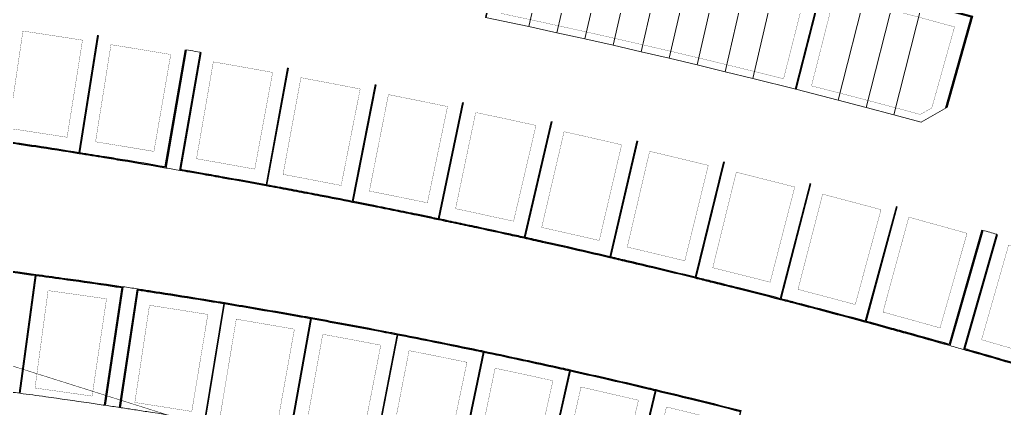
# Model space of a CAD drawing. Header units: centimetres. Extents: x -6122352 to 6876996, y -1694241 to 2592194.
# Drawn here: x 1018936 to 1224188, y -14655 to 66368 of the extents above; entities that cross this region are included whole.
import ezdxf

# ---------------------------------------------------------------- set-up
doc = ezdxf.new("R2010")
doc.units = ezdxf.units.CM
doc.header["$MEASUREMENT"] = 0
doc.linetypes.add('XR-AR-END-SETTING OUT PLAN$0$23261-XR-AR-SI-GF$0$HIDDEN', pattern=[0.375, 0.25, -0.125])
for name, color, linetype, lineweight, true_color in [('08-Compound Wall-2', 6, 'Continuous', 25, 0xff00ff), ('23585-XR-AR-DAMAC PLOT LIMITS$0$1-End units', 7, 'Continuous', 5, 0xf8991e), ('23585-XR-AR-DAMAC PLOT LIMITS$0$1-Open Space', 7, 'Continuous', 5, 0x90cf5a)]:
    doc.layers.add(name, color=color, linetype=linetype, lineweight=lineweight, true_color=true_color)
doc.layers.add('23585-XR-AR-BOUNDARY WALLS AND SETBACKS$0$setback', color=7, linetype='XR-AR-END-SETTING OUT PLAN$0$23261-XR-AR-SI-GF$0$HIDDEN')
doc.layers.add('@MI-REF LAYER', color=7, linetype='Continuous')
for name, color, linetype, lineweight in [('23585-XR-AR-DAMAC PLOT LIMITS$0$1-LV3', 231, 'Continuous', 5), ('23585-XR-AR-DAMAC PLOT LIMITS$0$1-Mid units', 41, 'Continuous', 5), ('A-ANNO-TEXT', 3, 'Continuous', 25)]:
    doc.layers.add(name, color=color, linetype=linetype, lineweight=lineweight)
doc.layers.add('23585-XR-AR-DAMAC PLOT LIMITS$0$D-Phase New', color=7, linetype='Continuous', true_color=0x000080)

# ---------------------------------------------------------------- blocks, each defined once
blk = doc.blocks.new('23585-XR-AR-BOUNDARY WALLS AND SETBACKS')
at = {"layer": '08-Compound Wall-2'}
for points in [[(497138.46, 2769851.68), (497151.38, 2769831.57), (497155.48, 2769834.2), (497164.62, 2769839.99), (497175.05, 2769823.19)], [(497151.04, 2769802.62), (497137.92, 2769822.59), (497143.8, 2769826.43), (497145.5, 2769827.54), (497150.54, 2769830.79), (497151.49, 2769831.4), (497155.59, 2769834.03), (497164.55, 2769839.72), (497174.99, 2769822.91)], [(497096.32, 2769765.04), (497082.39, 2769784.45), (497088.93, 2769789.13), (497090.19, 2769790.02), (497093.83, 2769792.59), (497095.09, 2769793.48), (497098.74, 2769796.04), (497100.01, 2769796.92), (497103.66, 2769799.47), (497104.93, 2769800.35), (497108.6, 2769802.88), (497109.87, 2769803.75), (497113.55, 2769806.27), (497114.83, 2769807.14), (497118.51, 2769809.64), (497119.79, 2769810.51), (497123.48, 2769813), (497124.77, 2769813.86), (497128.47, 2769816.34), (497129.76, 2769817.19), (497136.13, 2769821.41), (497137.75, 2769822.48), (497150.87, 2769802.51)], [(497136.6, 2769770.91), (497136.6, 2769770.91)], [(497136.6, 2769770.91), (497136.6, 2769770.91)], [(497076.04, 2769727.39), (497076.04, 2769727.39)]]:
    blk.add_lwpolyline(points, dxfattribs=at)
for points in [[(497217.33, 2769822.6), (497230.07, 2769801.32, 0.001445), (497222.32, 2769796.65, 0.001077), (497216.56, 2769793.14, 0.000348), (497214.7, 2769792), (497201.71, 2769813.13)], [(497230.26, 2769801.2, 0.001461), (497222.42, 2769796.48, 0.001077), (497216.66, 2769792.97, 0.00038), (497214.63, 2769791.72), (497201.54, 2769813.03)], [(497198.82, 2769811.35), (497211.8, 2769790.22, 0.001429), (497204.2, 2769785.49, 0.000555), (497201.26, 2769783.65), (497198.72, 2769782.05), (497198.02, 2769781.61), (497197.39, 2769781.21), (497196.54, 2769780.67), (497183.28, 2769801.63)], [(497198.99, 2769811.45), (497212.08, 2769790.15, 0.001461), (497204.31, 2769785.32, 0.000555), (497201.36, 2769783.48), (497198.82, 2769781.88), (497198.13, 2769781.44), (497197.49, 2769781.04), (497196.56, 2769780.45)], [(497183.12, 2769801.53), (497196.37, 2769780.57), (497195.78, 2769780.19, 0.001333), (497188.74, 2769775.7, 0.000986), (497183.55, 2769772.35, 0.000459), (497181.13, 2769770.79), (497167.62, 2769791.59)], [(497167.45, 2769791.48), (497180.97, 2769770.68, 0.001445), (497173.39, 2769765.73, 0.000938), (497168.49, 2769762.49, 0.000507), (497165.85, 2769760.73), (497152.09, 2769781.36)], [(497151.92, 2769781.25), (497165.68, 2769760.62, 0.001445), (497158.16, 2769755.57, 0.00089), (497153.55, 2769752.45, 0.000555), (497150.68, 2769750.49), (497136.68, 2769770.96)], [(497196.56, 2769780.45), (497195.88, 2769780.02, 0.001333), (497188.85, 2769775.53, 0.000986), (497183.65, 2769772.19, 0.000475), (497181.16, 2769770.57)], [(497136.51, 2769770.85), (497150.51, 2769750.38, 0.001445), (497143.05, 2769745.25, 0.000842), (497138.72, 2769742.24, 0.000603), (497135.63, 2769740.07), (497121.63, 2769760.55)], [(497181.16, 2769770.57, 0.001461), (497173.5, 2769765.56, 0.000938), (497168.6, 2769762.32, 0.000523), (497165.87, 2769760.51)], [(497121.47, 2769760.43), (497135.46, 2769739.96, 0.000526), (497132.77, 2769738.06, 0.000919), (497128.07, 2769734.74), (497127.23, 2769734.14, 0.000629), (497124.02, 2769731.86, 0.000652), (497120.7, 2769729.48), (497106.23, 2769749.62)], [(497165.87, 2769760.51, 0.001461), (497158.27, 2769755.41, 0.00089), (497153.66, 2769752.28, 0.000571), (497150.71, 2769750.27)], [(497106.06, 2769749.5), (497120.54, 2769729.36, 0.000241), (497119.31, 2769728.48), (497116.8, 2769726.67, 0.00071), (497113.2, 2769724.06, 0.000745), (497109.43, 2769721.31), (497108.52, 2769720.64), (497108.21, 2769720.42), (497106.5, 2769719.16), (497105.9, 2769718.71), (497091.19, 2769738.68)], [(497150.71, 2769750.27, 0.001461), (497143.17, 2769745.08, 0.000842), (497138.84, 2769742.07, 0.000619), (497135.66, 2769739.85)], [(497177.42, 2769738.74, -0.001482), (497183.82, 2769743.05, -0.001793), (497191.6, 2769748.2), (497192.7, 2769748.92)], [(497191.52, 2769718.1), (497177.62, 2769738.64, -0.001463), (497183.93, 2769742.88, -0.001793), (497191.71, 2769748.04), (497192.72, 2769748.7), (497206.33, 2769727.97)], [(497135.66, 2769739.85, 0.000542), (497132.88, 2769737.9, 0.000919), (497128.18, 2769734.58), (497127.34, 2769733.98, 0.000629), (497124.13, 2769731.69, 0.000668), (497120.73, 2769729.26)], [(497162.32, 2769728.36, -0.000849), (497168.37, 2769732.56, -0.001797), (497176.08, 2769737.84, -0.000311), (497177.42, 2769738.74)], [(497091.03, 2769738.57), (497105.74, 2769718.59, 0.001084), (497100.28, 2769714.56, 0.000361), (497098.46, 2769713.21, 0.000697), (497094.96, 2769710.59, 0.000747), (497091.22, 2769707.78), (497076.28, 2769727.57)], [(497176.68, 2769707.9), (497162.51, 2769728.25, -0.000838), (497168.48, 2769732.4, -0.001797), (497176.2, 2769737.67, -0.000292), (497177.45, 2769738.52), (497191.35, 2769717.98)], [(497120.73, 2769729.26, 0.000257), (497119.43, 2769728.32), (497116.92, 2769726.51, 0.00071), (497113.32, 2769723.9, 0.000745), (497109.55, 2769721.15), (497108.64, 2769720.48), (497108.33, 2769720.25), (497106.62, 2769719), (497105.93, 2769718.49)], [(497076.12, 2769727.45), (497091.06, 2769707.66, 0.001445), (497083.85, 2769702.18, 0.00065), (497080.62, 2769699.71), (497078.24, 2769697.88, 0.0003), (497076.75, 2769696.73), (497061.59, 2769716.36)], [(497147.32, 2769717.75, -0.001365), (497153.1, 2769721.87, -0.000463), (497155.06, 2769723.27, -0.001334), (497160.74, 2769727.26, -0.000222), (497162.32, 2769728.36)], [(497161.99, 2769697.5), (497147.52, 2769717.64, -0.001346), (497153.21, 2769721.71, -0.000463), (497155.17, 2769723.1, -0.001334), (497160.85, 2769727.1, -0.000211), (497162.35, 2769728.14), (497176.52, 2769707.79)], [(497105.93, 2769718.49, 0.0011), (497100.4, 2769714.4, 0.000361), (497098.58, 2769713.05, 0.000697), (497095.08, 2769710.43, 0.000763), (497091.26, 2769707.56)], [(497091.26, 2769707.56, 0.001461), (497083.97, 2769702.02, 0.00065), (497080.74, 2769699.55), (497078.36, 2769697.72, 0.000332), (497076.72, 2769696.45), (497061.44, 2769716.23)], [(497132.49, 2769706.93, -0.001306), (497137.96, 2769710.96, -0.001793), (497145.51, 2769716.44, -0.000428), (497147.32, 2769717.75)], [(497147.45, 2769686.9), (497132.69, 2769706.83, -0.001287), (497138.08, 2769710.8, -0.001793), (497145.63, 2769716.28, -0.000409), (497147.35, 2769717.52), (497161.83, 2769697.39)], [(497058.91, 2769714.28), (497074.07, 2769694.65, 0.001429), (497067.01, 2769689.14, 0.000603), (497064.04, 2769686.8, 0.000842), (497059.91, 2769683.53), (497044.47, 2769702.94)], [(497059.06, 2769714.4), (497074.35, 2769694.61, 0.001461), (497067.13, 2769688.98, 0.000603), (497064.17, 2769686.64, 0.000858), (497059.95, 2769683.31)], [(497117.82, 2769695.91, -0.001248), (497122.99, 2769699.83, -0.001793), (497130.46, 2769705.42, -0.000487), (497132.49, 2769706.93)], [(497133.05, 2769676.09), (497118.02, 2769695.81, -0.001228), (497123.11, 2769699.67, -0.001793), (497130.57, 2769705.26, -0.000468), (497132.53, 2769706.71), (497147.29, 2769686.78)], [(497044.32, 2769702.81), (497059.75, 2769683.4, 0.001445), (497052.68, 2769677.75, 0.000554), (497049.98, 2769675.57, 0.000891), (497045.65, 2769672.05), (497029.99, 2769691.28)], [(497103.3, 2769684.68, -0.001189), (497108.17, 2769688.48, -0.001793), (497115.56, 2769694.18, -0.000546), (497117.82, 2769695.91)], [(497118.82, 2769665.07), (497103.5, 2769684.58, -0.00117), (497108.3, 2769688.32, -0.001793), (497115.68, 2769694.02, -0.000527), (497117.86, 2769695.69), (497132.89, 2769675.96)], [(497059.95, 2769683.31, 0.001461), (497052.81, 2769677.59, 0.000554), (497050.11, 2769675.41, 0.000907), (497045.7, 2769671.83)], [(497104.66, 2769653.8), (497088.94, 2769673.24, -0.000542), (497091.14, 2769675.01, -0.000588), (497093.53, 2769676.93, -0.001793), (497100.83, 2769682.73, -0.000605), (497103.3, 2769684.68)], [(497104.81, 2769653.92), (497089.23, 2769673.21, -0.000504), (497091.27, 2769674.86, -0.000588), (497093.65, 2769676.77, -0.001793), (497100.95, 2769682.57, -0.000585), (497103.35, 2769684.46), (497118.66, 2769664.95)], [(497072.4, 2769659.65, -0.001071), (497076.69, 2769663.21, -0.001793), (497083.89, 2769669.14, -0.000663), (497086.57, 2769671.32), (497102.33, 2769651.91)], [(497088.51, 2769640.53), (497072.61, 2769659.56, -0.001052), (497076.81, 2769663.06, -0.001793), (497084.02, 2769668.98, -0.000625), (497086.54, 2769671.03), (497102.17, 2769651.78)], [(497058.4, 2769647.78, -0.001013), (497062.4, 2769651.21, -0.001793), (497069.52, 2769657.24, -0.000722), (497072.4, 2769659.65)], [(497074.78, 2769628.89), (497058.61, 2769647.69, -0.000994), (497062.53, 2769651.05, -0.001793), (497069.65, 2769657.08, -0.000703), (497072.45, 2769659.43), (497088.35, 2769640.4)]]:
    blk.add_lwpolyline(points, format="xyb", dxfattribs=at)
at = {"layer": '23585-XR-AR-BOUNDARY WALLS AND SETBACKS$0$setback', "ltscale": 40, "const_width": 0.05}
blk.add_lwpolyline([(497152.65, 2769805.45), (497141.94, 2769821.75), (497145.38, 2769824), (497147.08, 2769825.1), (497152.11, 2769828.36), (497153.05, 2769828.96), (497157.15, 2769831.59), (497163.72, 2769835.75), (497172.98, 2769820.84), (497172.36, 2769818.15), (497167.91, 2769815.32), (497162.85, 2769812.08), (497157.8, 2769808.82)], close=True, dxfattribs=at)
for points in [[(497215.62, 2769819.82), (497226.14, 2769802.23, 0.000983), (497220.86, 2769799.04, 0.000978), (497215.62, 2769795.85), (497204.89, 2769813.32, -0.001008), (497210.36, 2769816.65, -0.000966)], [(497197.22, 2769808.6), (497207.96, 2769791.13, 0.000983), (497202.72, 2769787.87, 0.000555), (497199.77, 2769786.02), (497197.49, 2769784.59), (497186.54, 2769801.92), (497188.58, 2769803.2, -0.000638), (497192.01, 2769805.35, -0.000965)], [(497181.47, 2769798.71), (497192.43, 2769781.38, 0.000983), (497187.23, 2769778.06, 0.000983), (497182.04, 2769774.72), (497170.87, 2769791.91, -0.000004), (497170.89, 2769791.92, -0.001011), (497176.29, 2769795.4, -0.000966)], [(497165.84, 2769788.64), (497177.01, 2769771.45, 0.000983), (497171.85, 2769768.07, 0.000938), (497166.94, 2769764.82, 0.000045), (497166.71, 2769764.66), (497155.34, 2769781.72), (497155.61, 2769781.91, -0.00096), (497160.7, 2769785.27, -0.000966)], [(497150.34, 2769778.39), (497161.71, 2769761.34, 0.000983), (497156.6, 2769757.9, 0.00089), (497151.97, 2769754.76, 0.000093), (497151.49, 2769754.43), (497139.92, 2769771.36, -0.0001), (497140.44, 2769771.71, -0.000912), (497145.25, 2769774.97, -0.000966)], [(497134.97, 2769767.97), (497146.54, 2769751.05, 0.000983), (497141.46, 2769747.55, 0.000842), (497137.12, 2769744.53, 0.000135), (497136.42, 2769744.05), (497124.85, 2769760.97, -0.000104), (497125.4, 2769761.35, -0.000864), (497129.91, 2769764.49, -0.000966)], [(497119.94, 2769757.53), (497131.51, 2769740.6, 0.000069), (497131.16, 2769740.35, 0.000919), (497126.45, 2769737.02), (497125.61, 2769736.43, 0.000629), (497122.39, 2769734.14, 0.00019), (497121.42, 2769733.44), (497109.46, 2769750.09, -0.000196), (497110.47, 2769750.82), (497111.13, 2769751.28, -0.000736), (497114.94, 2769754, -0.000963)], [(497104.59, 2769746.59), (497116.55, 2769729.94), (497115.16, 2769728.94, 0.00071), (497111.55, 2769726.32, 0.000745), (497107.78, 2769723.57), (497106.86, 2769722.9), (497106.57, 2769722.68), (497094.42, 2769739.19, -0.000244), (497095.67, 2769740.11, -0.000768), (497099.61, 2769742.99, -0.000966)], [(497193.08, 2769720.96), (497181.59, 2769737.94, -0.000904), (497185.49, 2769740.55, -0.001468), (497191.84, 2769744.77), (497203.08, 2769727.63, 0.001458), (497196.88, 2769723.51, 0.000895)], [(497089.58, 2769735.64), (497101.74, 2769719.13, 0.000621), (497098.61, 2769716.8, 0.000361), (497096.79, 2769715.45, 0.000697), (497093.28, 2769712.83, 0.000285), (497091.85, 2769711.76), (497079.5, 2769728.12, -0.000292), (497080.99, 2769729.23, -0.00072), (497084.65, 2769731.98, -0.000966)], [(497178.21, 2769710.79), (497166.49, 2769727.61, -0.000503), (497170.07, 2769730.09, -0.00153), (497176.62, 2769734.58), (497188.11, 2769717.6, 0.001517), (497181.72, 2769713.22, 0.000498)], [(497074.71, 2769724.51), (497087.06, 2769708.14, 0.000983), (497082.15, 2769704.41, 0.00065), (497078.92, 2769701.93), (497077.26, 2769700.66), (497064.73, 2769716.88), (497066.43, 2769718.19, -0.000672), (497069.82, 2769720.79, -0.000966)], [(497163.47, 2769700.41), (497151.51, 2769717.06, -0.000787), (497154.83, 2769719.43, -0.000463), (497156.79, 2769720.82, -0.001126), (497161.57, 2769724.18), (497173.28, 2769707.36, 0.001113), (497168.63, 2769704.08, 0.000463), (497166.71, 2769702.72, 0.000778)], [(497148.89, 2769689.82), (497136.69, 2769706.3, -0.000728), (497139.73, 2769708.54, -0.001644), (497146.63, 2769713.56), (497158.6, 2769696.91, 0.001635), (497151.85, 2769692, 0.000719)], [(497057.61, 2769711.37), (497070.14, 2769695.14, 0.000984), (497065.28, 2769691.34, 0.000603), (497062.31, 2769689, 0.00038), (497060.44, 2769687.52), (497047.68, 2769703.57, -0.000388), (497049.61, 2769705.1, -0.000633), (497052.78, 2769707.59, -0.000965)], [(497134.45, 2769679.03), (497122.02, 2769695.34, -0.00067), (497124.79, 2769697.43, -0.001703), (497131.87, 2769702.73), (497144.06, 2769686.25, 0.001693), (497137.14, 2769681.07, 0.00066)], [(497042.98, 2769699.83), (497055.74, 2769683.79, 0.000983), (497050.93, 2769679.93, 0.000554), (497048.22, 2769677.75, 0.000429), (497046.13, 2769676.05), (497033.19, 2769691.95, -0.000436), (497035.34, 2769693.69, -0.000576), (497038.19, 2769695.99, -0.000966)], [(497120.17, 2769668.04), (497107.52, 2769684.17, -0.000611), (497110.02, 2769686.11, -0.001761), (497117.25, 2769691.7), (497129.68, 2769675.4, 0.001752), (497122.6, 2769669.93, 0.000602)], [(497106.05, 2769656.85), (497093.17, 2769672.79, -0.000552), (497095.4, 2769674.58, -0.001793), (497102.69, 2769680.38, -0.000027), (497102.8, 2769680.46), (497115.45, 2769664.34, 0.000017), (497115.38, 2769664.28, 0.001793), (497108.21, 2769658.58, 0.000543)], [(497089.77, 2769643.54), (497076.63, 2769659.27, -0.000493), (497078.6, 2769660.9, -0.001793), (497085.79, 2769666.81, -0.000085), (497086.13, 2769667.09), (497099.05, 2769651.18, 0.000076), (497098.75, 2769650.93, 0.001793), (497091.68, 2769645.11, 0.000484)]]:
    blk.add_lwpolyline(points, format="xyb", close=True, dxfattribs=at)
blk.add_lwpolyline([(497136.92, 2769818.46), (497147.63, 2769802.16), (497142.46, 2769798.74), (497137.46, 2769795.4), (497132.48, 2769792.05), (497127.51, 2769788.68), (497122.56, 2769785.29), (497117.61, 2769781.88), (497112.68, 2769778.45), (497107.76, 2769775), (497102.85, 2769771.54), (497097.81, 2769767.94)], dxfattribs=at)
blk = doc.blocks.new('A$C9d9485f6')
at = {"layer": 'A-ANNO-TEXT', "rotation": 312.4881850805905}
blk.add_blockref('23585-XR-AR-BOUNDARY WALLS AND SETBACKS', (-2377088.53, -1504219.25), dxfattribs=at)
blk = doc.blocks.new('23585-XR-AR-DAMAC PLOT LIMITS')
at = {"layer": '23585-XR-AR-DAMAC PLOT LIMITS$0$1-End units', "color": 251, "true_color": 0x636466}
for points in [[(497175.05, 2769823.19), (497173.68, 2769817.22), (497168.71, 2769814.06), (497155.53, 2769834.12), (497164.67, 2769839.91)], [(497137.78, 2769822.62), (497143.74, 2769826.51), (497145.44, 2769827.62), (497158.62, 2769807.56), (497150.96, 2769802.56)], [(497129.7, 2769817.28), (497136.08, 2769821.5), (497137.78, 2769822.62), (497150.96, 2769802.56), (497143.29, 2769797.49)], [(497082.25, 2769784.48), (497088.87, 2769789.21), (497090.13, 2769790.1), (497103.72, 2769770.32), (497096.24, 2769764.98)]]:
    blk.add_lwpolyline(points, close=True, dxfattribs=at)
at = {"layer": '23585-XR-AR-DAMAC PLOT LIMITS$0$1-LV3', "color": 251, "true_color": 0x636466}
for points in [[(497206.41, 2769728.02), (497205.34, 2769727.32, 0.001793), (497197.71, 2769722.26, 0.001482), (497191.44, 2769718.04), (497177.42, 2769738.74, -0.001482), (497183.82, 2769743.05, -0.001793), (497191.6, 2769748.2), (497192.7, 2769748.92)], [(497191.44, 2769718.04, 0.000311), (497190.12, 2769717.15, 0.001793), (497182.57, 2769711.99, 0.000847), (497176.6, 2769707.84), (497162.32, 2769728.36, -0.000849), (497168.37, 2769732.56, -0.001797), (497176.08, 2769737.84, -0.000311), (497177.42, 2769738.74)], [(497176.6, 2769707.84, 0.00022), (497175.05, 2769706.77, 0.001331), (497169.5, 2769702.86, 0.000463), (497167.57, 2769701.49, 0.001365), (497161.91, 2769697.44), (497147.32, 2769717.75, -0.001365), (497153.1, 2769721.87, -0.000463), (497155.06, 2769723.27, -0.001334), (497160.74, 2769727.26, -0.000222), (497162.32, 2769728.36)], [(497161.91, 2769697.44, 0.000429), (497160.13, 2769696.17, 0.001793), (497152.73, 2769690.79, 0.001306), (497147.37, 2769686.84), (497132.49, 2769706.93, -0.001306), (497137.96, 2769710.96, -0.001793), (497145.51, 2769716.44, -0.000428), (497147.32, 2769717.75)], [(497147.37, 2769686.84, 0.000487), (497145.37, 2769685.36, 0.001793), (497138.05, 2769679.87, 0.001248), (497132.97, 2769676.02), (497117.82, 2769695.91, -0.001248), (497122.99, 2769699.83, -0.001793), (497130.46, 2769705.42, -0.000487), (497132.49, 2769706.93)], [(497132.97, 2769676.02, 0.000546), (497130.76, 2769674.33, 0.001793), (497123.52, 2769668.74, 0.001189), (497118.74, 2769665.01), (497103.3, 2769684.68, -0.001189), (497108.17, 2769688.48, -0.001793), (497115.56, 2769694.18, -0.000546), (497117.82, 2769695.91)], [(497118.74, 2769665.01, 0.000605), (497116.31, 2769663.1, 0.001793), (497109.15, 2769657.41, 0.000588), (497106.81, 2769655.53, 0.000542), (497104.66, 2769653.8), (497088.94, 2769673.24, -0.000542), (497091.14, 2769675.01, -0.000588), (497093.53, 2769676.93, -0.001793), (497100.83, 2769682.73, -0.000605), (497103.3, 2769684.68)], [(497102.33, 2769651.91, 0.000663), (497099.7, 2769649.77, 0.001793), (497092.63, 2769643.96, 0.001071), (497088.43, 2769640.46), (497072.4, 2769659.65, -0.001071), (497076.69, 2769663.21, -0.001793), (497083.89, 2769669.14, -0.000663), (497086.57, 2769671.32)], [(497088.43, 2769640.46, 0.000722), (497085.61, 2769638.1, 0.001793), (497078.63, 2769632.18, 0.001013), (497074.7, 2769628.82), (497058.4, 2769647.78, -0.001013), (497062.4, 2769651.21, -0.001793), (497069.52, 2769657.24, -0.000722), (497072.4, 2769659.65)]]:
    blk.add_lwpolyline(points, format="xyb", close=True, dxfattribs=at)
at = {"layer": '23585-XR-AR-DAMAC PLOT LIMITS$0$1-Mid units', "color": 251, "true_color": 0x636466}
for points in [[(497168.71, 2769814.06), (497163.66, 2769810.82), (497150.48, 2769830.88), (497151.43, 2769831.49), (497155.53, 2769834.12)], [(497145.44, 2769827.62), (497150.48, 2769830.88), (497163.66, 2769810.82), (497158.62, 2769807.56)], [(497124.71, 2769813.94), (497128.41, 2769816.42), (497129.7, 2769817.28), (497143.29, 2769797.49), (497138.3, 2769794.16)], [(497119.73, 2769810.59), (497123.43, 2769813.08), (497124.71, 2769813.94), (497138.3, 2769794.16), (497133.32, 2769790.81)], [(497114.77, 2769807.22), (497118.45, 2769809.73), (497119.73, 2769810.59), (497133.32, 2769790.81), (497128.36, 2769787.44)], [(497109.82, 2769803.83), (497113.49, 2769806.35), (497114.77, 2769807.22), (497128.36, 2769787.44), (497123.41, 2769784.05)], [(497104.88, 2769800.43), (497108.54, 2769802.96), (497109.82, 2769803.83), (497123.41, 2769784.05), (497118.47, 2769780.65)], [(497099.95, 2769797), (497103.61, 2769799.55), (497104.88, 2769800.43), (497118.47, 2769780.65), (497113.54, 2769777.22)], [(497095.04, 2769793.56), (497098.68, 2769796.12), (497099.95, 2769797), (497113.54, 2769777.22), (497108.62, 2769773.78)], [(497090.13, 2769790.1), (497093.77, 2769792.67), (497095.04, 2769793.56), (497108.62, 2769773.78), (497103.72, 2769770.32)]]:
    blk.add_lwpolyline(points, close=True, dxfattribs=at)
at = {"layer": '23585-XR-AR-DAMAC PLOT LIMITS$0$1-Open Space', "color": 251, "true_color": 0x636466}
for points in [[(497230.26, 2769801.2, 0.001461), (497222.42, 2769796.48, 0.001077), (497216.66, 2769792.97, 0.00038), (497214.63, 2769791.72, 0.000479), (497212.08, 2769790.15, 0.001461), (497204.31, 2769785.32, 0.000555), (497201.36, 2769783.48), (497198.82, 2769781.88), (497198.13, 2769781.44), (497197.49, 2769781.04), (497196.56, 2769780.45), (497195.88, 2769780.02, 0.001333), (497188.85, 2769775.53, 0.000986), (497183.65, 2769772.19, 0.000475), (497181.16, 2769770.57, 0.001461), (497173.5, 2769765.56, 0.000938), (497168.6, 2769762.32, 0.000523), (497165.87, 2769760.51, 0.001461), (497158.28, 2769755.41, 0.00089), (497153.66, 2769752.28, 0.000571), (497150.71, 2769750.27, 0.001461), (497143.17, 2769745.08, 0.000842), (497138.84, 2769742.07, 0.000619), (497135.66, 2769739.85, 0.000542), (497132.88, 2769737.9, 0.000919), (497128.18, 2769734.58), (497127.34, 2769733.98, 0.000629), (497124.13, 2769731.69, 0.000668), (497120.73, 2769729.26, 0.000257), (497119.43, 2769728.32), (497116.92, 2769726.51, 0.00071), (497113.32, 2769723.9, 0.000745), (497109.55, 2769721.15), (497108.64, 2769720.48), (497108.33, 2769720.25), (497106.62, 2769719), (497105.94, 2769718.49, 0.0011), (497100.4, 2769714.4, 0.000361), (497098.58, 2769713.05, 0.000697), (497095.08, 2769710.43, 0.000763), (497091.26, 2769707.56, 0.001461), (497083.97, 2769702.02, 0.00065), (497080.74, 2769699.55), (497078.36, 2769697.72, 0.000332), (497076.72, 2769696.45, 0.000479), (497074.35, 2769694.61, 0.001461), (497067.13, 2769688.98, 0.000603), (497064.17, 2769686.64, 0.000858), (497059.95, 2769683.31, 0.001461), (497052.81, 2769677.59, 0.000554), (497050.11, 2769675.41, 0.000907), (497045.7, 2769671.83, 0.001461)], [(497062.4, 2769651.21, -0.001793), (497069.52, 2769657.24, -0.000722), (497072.4, 2769659.65, -0.001071), (497076.69, 2769663.21, -0.001793), (497083.89, 2769669.14, -0.000663), (497086.57, 2769671.32, -0.000588), (497088.94, 2769673.24, -0.000542), (497091.14, 2769675.01, -0.000588), (497093.53, 2769676.93, -0.001793), (497100.83, 2769682.73, -0.000605), (497103.3, 2769684.68, -0.001189), (497108.17, 2769688.48, -0.001793), (497115.56, 2769694.18, -0.000546), (497117.82, 2769695.91, -0.001248), (497122.99, 2769699.83, -0.001793), (497130.46, 2769705.42, -0.000487), (497132.49, 2769706.93, -0.001306), (497137.96, 2769710.96, -0.001793), (497145.51, 2769716.44, -0.000428), (497147.32, 2769717.75, -0.001365), (497153.1, 2769721.87, -0.000463), (497155.06, 2769723.27, -0.001334), (497160.74, 2769727.26, -0.000222), (497162.32, 2769728.36, -0.000849), (497168.37, 2769732.56, -0.001797), (497176.08, 2769737.84, -0.000311), (497177.42, 2769738.74, -0.001482), (497183.82, 2769743.05, -0.001793), (497191.6, 2769748.2)]]:
    blk.add_lwpolyline(points, format="xyb", dxfattribs=at)
for points in [[(497214.63, 2769791.72, 0.000479), (497212.08, 2769790.15), (497198.99, 2769811.45, -0.000471), (497201.54, 2769813.03)], [(497076.72, 2769696.45, 0.000479), (497074.35, 2769694.61), (497059.06, 2769714.4, -0.0003), (497060.57, 2769715.57), (497061.44, 2769716.23)], [(497104.66, 2769653.8, 0.000588), (497102.33, 2769651.91), (497086.57, 2769671.32, -0.000588), (497088.94, 2769673.24)]]:
    blk.add_lwpolyline(points, format="xyb", close=True, dxfattribs=at)
at = {"layer": '23585-XR-AR-DAMAC PLOT LIMITS$0$D-Phase New', "color": 8, "const_width": 0.1}
blk.add_lwpolyline([(497321.18, 2769786.63), (497326.78, 2769790.41), (497360.2, 2769816.41), (497399.76, 2769847.18), (497492.14, 2769929.91), (497550.94, 2769991.99), (497583.53, 2770028.9), (497589.03, 2770035.52), (497314.24, 2770181.16, 0.036516), (496832.05, 2769846.37), (496874.35, 2769760.79), (496885.44, 2769737.97), (496936.56, 2769633.58), (496921.28, 2769621.25), (496900.1, 2769610.96, 0.033948), (496932.27, 2769551.82), (496968.84, 2769577.18), (497196.84, 2769708.74), (497249.2, 2769738.1)], format="xyb", close=True, dxfattribs=at)
blk.add_lwpolyline([(497536.81, 2769352.14), (497584.9, 2769406.41), (497631.67, 2769450.47), (497321.18, 2769786.63), (497249.2, 2769738.1), (497196.84, 2769708.74), (496968.84, 2769577.18), (496894.23, 2769525.45), (496774.4, 2769438.43), (496699.47, 2769372.26), (496681.41, 2769354.87), (497226.77, 2768802.17), (497256.16, 2768835.96), (497300.28, 2768896.74), (497338.9, 2768961.17), (497371.7, 2769028.74), (497381.73, 2769055.04), (497333.11, 2769183.1), (497381.2, 2769282.03), (497510.83, 2769316.9)], close=True, dxfattribs=at)
blk = doc.blocks.new('A$Cf093b529')
at = {"layer": 'A-ANNO-TEXT'}
blk.add_blockref('23585-XR-AR-DAMAC PLOT LIMITS', (-495391.99, -2768603.44), dxfattribs=at)

msp = doc.modelspace()

# ---------------------------------------------------------------- block references
at = {"layer": '@MI-REF LAYER', "xscale": 1000, "yscale": 1000, "zscale": 1000}
msp.add_blockref('A$C9d9485f6', (-23958.95046, 48155.57226), dxfattribs=at)
at = {"layer": '@MI-REF LAYER', "xscale": 1000, "yscale": 1000, "zscale": 1000, "rotation": 312.4882903633292}
msp.add_blockref('A$Cf093b529', (-891608.73293, 539022.72011), dxfattribs=at)

doc.saveas('drawing.dxf')
